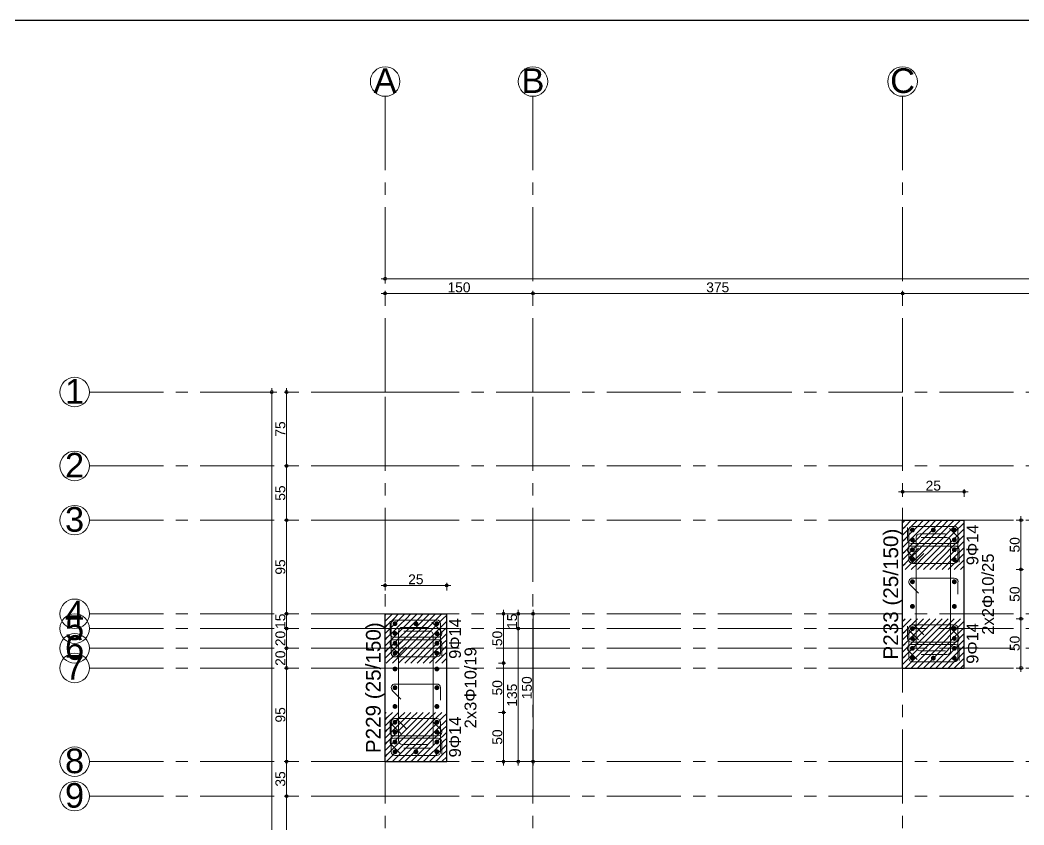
# Model space of a CAD drawing. Header units: millimetres. Extents: x 2232 to 85269, y -3593 to 5869.
# Drawn here: x 28420 to 29438, y 5052 to 5869 of the extents above; entities that cross this region are included whole.
import ezdxf

# ---------------------------------------------------------------- set-up
doc = ezdxf.new("R2010")
doc.units = ezdxf.units.MM
doc.linetypes.add('CENTER2', pattern=[112.5, 75, -12.5, 12.5, -12.5])
doc.linetypes.add('DASHDOT2', pattern=[12.7, 6.35, -3.175, 0, -3.175])
doc.layers.add('aks', color=251, linetype='DASHDOT2', lineweight=35)
for name, color, linetype in [('Donatı Yazısı', 7, 'Continuous'), ('Donatı Çizgisi', 7, 'Continuous'), ('Kolon', 7, 'Continuous'), ('Ölçülendirme', 7, 'Continuous')]:
    doc.layers.add(name, color=color, linetype=linetype)
doc.styles.add('arial_1_18', font='arial.ttf', dxfattribs={"height": 0.2})

# ---------------------------------------------------------------- blocks, each defined once
blk = doc.blocks.new('IDE999Entity6909')
at = {"layer": 'aks', "color": 250, "linetype": 'CENTER2', "lineweight": 5}
for points in [[(18797.5, 2530), (18797.5, 2830)], [(18797.5, 200), (18797.5, 2530)]]:
    blk.add_lwpolyline(points, dxfattribs=at)
at = {"layer": 'aks', "color": 30, "linetype": 'Continuous', "lineweight": 5}
blk.add_circle((18797.5, 2845), 15, dxfattribs=at)
at = {"layer": 'aks', "color": 1, "linetype": 'Continuous', "lineweight": 5, "style": 'arial_1_18'}
blk.add_text('C', height=25, dxfattribs=at).set_placement((18784.9, 2833.4))
blk = doc.blocks.new('IDE999Entity6918')
at = {"layer": 'aks', "color": 250, "linetype": 'CENTER2', "lineweight": 5}
for points in [[(18272.5, 2530), (18272.5, 2830)], [(18272.5, 200), (18272.5, 2530)]]:
    blk.add_lwpolyline(points, dxfattribs=at)
at = {"layer": 'aks', "color": 30, "linetype": 'Continuous', "lineweight": 5}
blk.add_circle((18272.5, 2845), 15, dxfattribs=at)
at = {"layer": 'aks', "color": 1, "linetype": 'Continuous', "lineweight": 5, "style": 'arial_1_18'}
blk.add_text('A', height=25, dxfattribs=at).set_placement((18260.8, 2833.4))
blk = doc.blocks.new('IDE999Entity6919')
at = {"layer": 'aks', "color": 250, "linetype": 'CENTER2', "lineweight": 5}
for points in [[(18422.5, 2530), (18422.5, 2830)], [(18422.5, 200), (18422.5, 2530)]]:
    blk.add_lwpolyline(points, dxfattribs=at)
at = {"layer": 'aks', "color": 30, "linetype": 'Continuous', "lineweight": 5}
blk.add_circle((18422.5, 2845), 15, dxfattribs=at)
at = {"layer": 'aks', "color": 1, "linetype": 'Continuous', "lineweight": 5, "style": 'arial_1_18'}
blk.add_text('B', height=25, dxfattribs=at).set_placement((18410.8, 2833.4))

msp = doc.modelspace()

# ---------------------------------------------------------------- hatches: boundary and pattern name
at = {"layer": 'Donatı Çizgisi', "linetype": 'Continuous', "lineweight": 5}
h = msp.add_hatch(color=5, dxfattribs=at)
edge = h.paths.add_edge_path(flags=0)
edge.add_arc((29325.2, 5351.4), 2.5, 0, 360)
h = msp.add_hatch(color=5, dxfattribs=at)
edge = h.paths.add_edge_path(flags=0)
edge.add_arc((29346.4, 5351.4), 2.5, 0, 360)
h = msp.add_hatch(color=5, dxfattribs=at)
edge = h.paths.add_edge_path(flags=0)
edge.add_arc((29367.7, 5351.4), 2.5, 0, 360)
h = msp.add_hatch(color=5, dxfattribs=at)
edge = h.paths.add_edge_path(flags=0)
edge.add_arc((29325.2, 5341.4), 2.5, 0, 360)
h = msp.add_hatch(color=5, dxfattribs=at)
edge = h.paths.add_edge_path(flags=0)
edge.add_arc((29367.7, 5341.4), 2.5, 0, 360)
h = msp.add_hatch(color=5, dxfattribs=at)
edge = h.paths.add_edge_path(flags=0)
edge.add_arc((29325.2, 5331.4), 2.5, 0, 360)
h = msp.add_hatch(color=5, dxfattribs=at)
edge = h.paths.add_edge_path(flags=0)
edge.add_arc((29367.7, 5331.4), 2.5, 0, 360)
h = msp.add_hatch(color=5, dxfattribs=at)
edge = h.paths.add_edge_path(flags=0)
edge.add_arc((29325.2, 5321.4), 2.5, 0, 360)
h = msp.add_hatch(color=5, dxfattribs=at)
edge = h.paths.add_edge_path(flags=0)
edge.add_arc((29367.7, 5321.4), 2.5, 0, 360)
h = msp.add_hatch(color=5, dxfattribs=at)
edge = h.paths.add_edge_path(flags=0)
edge.add_arc((29325.2, 5298.9), 2.5, 0, 360)
h = msp.add_hatch(color=5, dxfattribs=at)
edge = h.paths.add_edge_path(flags=0)
edge.add_arc((29367.7, 5298.9), 2.5, 0, 360)
h = msp.add_hatch(color=5, dxfattribs=at)
edge = h.paths.add_edge_path(flags=0)
edge.add_arc((29325.2, 5273.9), 2.5, 0, 360)
h = msp.add_hatch(color=5, dxfattribs=at)
edge = h.paths.add_edge_path(flags=0)
edge.add_arc((29367.7, 5273.9), 2.5, 0, 360)
h = msp.add_hatch(color=5, dxfattribs=at)
edge = h.paths.add_edge_path(flags=0)
edge.add_arc((28800.2, 5256.4), 2.5, 0, 360)
h = msp.add_hatch(color=5, dxfattribs=at)
edge = h.paths.add_edge_path(flags=0)
edge.add_arc((28821.4, 5256.4), 2.5, 0, 360)
h = msp.add_hatch(color=5, dxfattribs=at)
edge = h.paths.add_edge_path(flags=0)
edge.add_arc((28842.7, 5256.4), 2.5, 0, 360)
h = msp.add_hatch(color=5, dxfattribs=at)
edge = h.paths.add_edge_path(flags=0)
edge.add_arc((28800.2, 5246.4), 2.5, 0, 360)
h = msp.add_hatch(color=5, dxfattribs=at)
edge = h.paths.add_edge_path(flags=0)
edge.add_arc((28842.7, 5246.4), 2.5, 0, 360)
h = msp.add_hatch(color=5, dxfattribs=at)
edge = h.paths.add_edge_path(flags=0)
edge.add_arc((29325.2, 5251.4), 2.5, 0, 360)
h = msp.add_hatch(color=5, dxfattribs=at)
edge = h.paths.add_edge_path(flags=0)
edge.add_arc((29367.7, 5251.4), 2.5, 0, 360)
h = msp.add_hatch(color=5, dxfattribs=at)
edge = h.paths.add_edge_path(flags=0)
edge.add_arc((28800.2, 5236.4), 2.5, 0, 360)
h = msp.add_hatch(color=5, dxfattribs=at)
edge = h.paths.add_edge_path(flags=0)
edge.add_arc((28842.7, 5236.4), 2.5, 0, 360)
h = msp.add_hatch(color=5, dxfattribs=at)
edge = h.paths.add_edge_path(flags=0)
edge.add_arc((29325.2, 5241.4), 2.5, 0, 360)
h = msp.add_hatch(color=5, dxfattribs=at)
edge = h.paths.add_edge_path(flags=0)
edge.add_arc((29367.7, 5241.4), 2.5, 0, 360)
h = msp.add_hatch(color=5, dxfattribs=at)
edge = h.paths.add_edge_path(flags=0)
edge.add_arc((28800.2, 5226.4), 2.5, 0, 360)
h = msp.add_hatch(color=5, dxfattribs=at)
edge = h.paths.add_edge_path(flags=0)
edge.add_arc((28842.7, 5226.4), 2.5, 0, 360)
h = msp.add_hatch(color=5, dxfattribs=at)
edge = h.paths.add_edge_path(flags=0)
edge.add_arc((29325.2, 5231.4), 2.5, 0, 360)
h = msp.add_hatch(color=5, dxfattribs=at)
edge = h.paths.add_edge_path(flags=0)
edge.add_arc((29367.7, 5231.4), 2.5, 0, 360)
h = msp.add_hatch(color=5, dxfattribs=at)
edge = h.paths.add_edge_path(flags=0)
edge.add_arc((29325.2, 5221.4), 2.5, 0, 360)
h = msp.add_hatch(color=5, dxfattribs=at)
edge = h.paths.add_edge_path(flags=0)
edge.add_arc((29346.4, 5221.4), 2.5, 0, 360)
h = msp.add_hatch(color=5, dxfattribs=at)
edge = h.paths.add_edge_path(flags=0)
edge.add_arc((29367.7, 5221.4), 2.5, 0, 360)
h = msp.add_hatch(color=5, dxfattribs=at)
edge = h.paths.add_edge_path(flags=0)
edge.add_arc((28800.2, 5210.4), 2.5, 0, 360)
h = msp.add_hatch(color=5, dxfattribs=at)
edge = h.paths.add_edge_path(flags=0)
edge.add_arc((28842.7, 5210.4), 2.5, 0, 360)
h = msp.add_hatch(color=5, dxfattribs=at)
edge = h.paths.add_edge_path(flags=0)
edge.add_arc((28800.2, 5191.4), 2.5, 0, 360)
h = msp.add_hatch(color=5, dxfattribs=at)
edge = h.paths.add_edge_path(flags=0)
edge.add_arc((28842.7, 5191.4), 2.5, 0, 360)
h = msp.add_hatch(color=5, dxfattribs=at)
edge = h.paths.add_edge_path(flags=0)
edge.add_arc((28800.2, 5172.4), 2.5, 0, 360)
h = msp.add_hatch(color=5, dxfattribs=at)
edge = h.paths.add_edge_path(flags=0)
edge.add_arc((28842.7, 5172.4), 2.5, 0, 360)
h = msp.add_hatch(color=5, dxfattribs=at)
edge = h.paths.add_edge_path(flags=0)
edge.add_arc((28800.2, 5156.4), 2.5, 0, 360)
h = msp.add_hatch(color=5, dxfattribs=at)
edge = h.paths.add_edge_path(flags=0)
edge.add_arc((28842.7, 5156.4), 2.5, 0, 360)
h = msp.add_hatch(color=5, dxfattribs=at)
edge = h.paths.add_edge_path(flags=0)
edge.add_arc((28800.2, 5146.4), 2.5, 0, 360)
h = msp.add_hatch(color=5, dxfattribs=at)
edge = h.paths.add_edge_path(flags=0)
edge.add_arc((28842.7, 5146.4), 2.5, 0, 360)
h = msp.add_hatch(color=5, dxfattribs=at)
edge = h.paths.add_edge_path(flags=0)
edge.add_arc((28800.2, 5136.4), 2.5, 0, 360)
h = msp.add_hatch(color=5, dxfattribs=at)
edge = h.paths.add_edge_path(flags=0)
edge.add_arc((28842.7, 5136.4), 2.5, 0, 360)
h = msp.add_hatch(color=5, dxfattribs=at)
edge = h.paths.add_edge_path(flags=0)
edge.add_arc((28800.2, 5126.4), 2.5, 0, 360)
h = msp.add_hatch(color=5, dxfattribs=at)
edge = h.paths.add_edge_path(flags=0)
edge.add_arc((28821.4, 5126.4), 2.5, 0, 360)
h = msp.add_hatch(color=5, dxfattribs=at)
edge = h.paths.add_edge_path(flags=0)
edge.add_arc((28842.7, 5126.4), 2.5, 0, 360)

# ---------------------------------------------------------------- linework, layer by layer
msp.add_line((3332.4, 5868.7), (79990.7, 5868.7))
at = {"layer": 'aks', "color": 250, "linetype": 'CENTER2', "lineweight": 5}
for points in [[(28490.2, 5491.4), (28790.2, 5491.4)], [(28790.2, 5491.4), (32050.2, 5491.4)], [(28490.2, 5416.4), (28790.2, 5416.4)], [(28790.2, 5416.4), (32050.2, 5416.4)], [(28490.2, 5361.4), (28790.2, 5361.4)], [(28790.2, 5361.4), (32050.2, 5361.4)], [(28490.2, 5266.4), (28790.2, 5266.4)], [(28790.2, 5266.4), (32050.2, 5266.4)], [(28490.2, 5251.4), (28790.2, 5251.4)], [(28790.2, 5251.4), (32050.2, 5251.4)], [(28490.2, 5231.4), (28790.2, 5231.4)], [(28790.2, 5231.4), (32050.2, 5231.4)], [(28490.2, 5211.4), (28790.2, 5211.4)], [(28790.2, 5211.4), (32050.2, 5211.4)], [(28490.2, 5116.4), (28790.2, 5116.4)], [(28790.2, 5116.4), (32050.2, 5116.4)], [(28490.2, 5081.4), (28790.2, 5081.4)], [(28790.2, 5081.4), (32050.2, 5081.4)]]:
    msp.add_lwpolyline(points, dxfattribs=at)
at = {"layer": 'aks', "color": 30, "linetype": 'Continuous', "lineweight": 5}
for centre in [(28475.2, 5491.4), (28475.2, 5416.4), (28475.2, 5361.4), (28475.2, 5266.4), (28475.2, 5251.4), (28475.2, 5231.4), (28475.2, 5211.4), (28475.2, 5116.4), (28475.2, 5081.4)]:
    msp.add_circle(centre, 15, dxfattribs=at)
at = {"layer": 'Donatı Çizgisi', "color": 1, "linetype": 'Continuous', "lineweight": 5}
for points in [[(29320.2, 5341.4), (29320.2, 5353.9)], [(29332.7, 5347.6), (29358.7, 5347.6)], [(29362.7, 5352.9), (29371.6, 5344)], [(29368.9, 5337.6), (29323.9, 5337.6)], [(29328.9, 5232.6), (29328.9, 5343.9)], [(29360.2, 5343.9), (29334.2, 5343.9)], [(29363.9, 5228.9), (29363.9, 5340.1)], [(29330.1, 5319.9), (29321.3, 5328.7)], [(29323.9, 5335.1), (29368.9, 5335.1)], [(29372.7, 5331.4), (29372.7, 5318.9)], [(29331.3, 5287.4), (29322.5, 5296.2)], [(29325.2, 5302.6), (29367.7, 5302.6)], [(29371.4, 5298.9), (29371.4, 5286.4)], [(28795.2, 5246.4), (28795.2, 5258.9)], [(28837.7, 5257.9), (28846.6, 5249)], [(28803.9, 5137.6), (28803.9, 5248.9)], [(28807.7, 5252.6), (28833.7, 5252.6)], [(28835.2, 5248.9), (28809.2, 5248.9)], [(29320.2, 5241.4), (29320.2, 5253.9)], [(29362.7, 5252.9), (29371.6, 5244)], [(28843.9, 5242.6), (28798.9, 5242.6)], [(28798.9, 5240.1), (28843.9, 5240.1)], [(28838.9, 5133.9), (28838.9, 5245.1)], [(28847.7, 5236.4), (28847.7, 5223.9)], [(29368.9, 5237.6), (29323.9, 5237.6)], [(29323.9, 5235.1), (29368.9, 5235.1)], [(28805.1, 5224.9), (28796.3, 5233.7)], [(29330.1, 5219.9), (29321.3, 5228.7)], [(29358.7, 5228.9), (29332.7, 5228.9)], [(29334.2, 5225.1), (29360.2, 5225.1)], [(29372.7, 5231.4), (29372.7, 5218.9)], [(28800.2, 5195.1), (28842.7, 5195.1)], [(28806.3, 5179.9), (28797.5, 5188.7)], [(28846.4, 5191.4), (28846.4, 5178.9)], [(28795.2, 5146.4), (28795.2, 5158.9)], [(28837.7, 5157.9), (28846.6, 5149)], [(28805.1, 5124.9), (28796.3, 5133.7)], [(28843.9, 5142.6), (28798.9, 5142.6)], [(28798.9, 5140.1), (28843.9, 5140.1)], [(28833.7, 5133.9), (28807.7, 5133.9)], [(28847.7, 5136.4), (28847.7, 5123.9)], [(28809.2, 5130.1), (28835.2, 5130.1)]]:
    msp.add_lwpolyline(points, dxfattribs=at)
at = {"layer": 'Donatı Çizgisi', "color": 5, "linetype": 'Continuous', "lineweight": 5}
for points in [[(29321.4, 5321.4), (29321.4, 5351.4)], [(29325.2, 5355.1), (29367.7, 5355.1)], [(29371.4, 5351.4), (29371.4, 5321.4)], [(29322.5, 5324), (29331.3, 5332.9)], [(29336.6, 5327.6), (29327.8, 5318.7)], [(29367.7, 5317.6), (29325.2, 5317.6)], [(28796.4, 5226.4), (28796.4, 5256.4)], [(28800.2, 5260.1), (28842.7, 5260.1)], [(28846.4, 5256.4), (28846.4, 5226.4)], [(29321.4, 5251.4), (29321.4, 5221.4)], [(29322.5, 5248.7), (29331.3, 5239.9)], [(29367.7, 5255.1), (29325.2, 5255.1)], [(29336.6, 5245.2), (29327.8, 5254)], [(29371.4, 5221.4), (29371.4, 5251.4)], [(28797.5, 5229), (28806.3, 5237.9)], [(28811.6, 5232.6), (28802.8, 5223.7)], [(28842.7, 5222.6), (28800.2, 5222.6)], [(29325.2, 5217.6), (29367.7, 5217.6)], [(28796.4, 5156.4), (28796.4, 5126.4)], [(28797.5, 5153.7), (28806.3, 5144.9)], [(28842.7, 5160.1), (28800.2, 5160.1)], [(28811.6, 5150.2), (28802.8, 5159)], [(28846.4, 5126.4), (28846.4, 5156.4)], [(28800.2, 5122.6), (28842.7, 5122.6)]]:
    msp.add_lwpolyline(points, dxfattribs=at)
for centre, start, end in [((29325.2, 5351.4), 90, 180), ((29367.7, 5351.4), 0, 90), ((29325.2, 5321.4), 135, 270), ((29325.2, 5321.4), 180, 315), ((29367.7, 5321.4), 270, 0), ((28800.2, 5256.4), 90, 180), ((28842.7, 5256.4), 0, 90), ((29325.2, 5251.4), 45, 180), ((29325.2, 5251.4), 90, 225), ((29367.7, 5251.4), 0, 90), ((28800.2, 5226.4), 135, 270), ((28800.2, 5226.4), 180, 315), ((28842.7, 5226.4), 270, 0), ((29325.2, 5221.4), 180, 270), ((29367.7, 5221.4), 270, 0), ((28800.2, 5156.4), 45, 180), ((28800.2, 5156.4), 90, 225), ((28842.7, 5156.4), 0, 90), ((28800.2, 5126.4), 180, 270), ((28842.7, 5126.4), 270, 0)]:
    msp.add_arc(centre, 3.75, start, end, dxfattribs=at)
at = {"layer": 'Donatı Çizgisi', "color": 1, "linetype": 'Continuous', "lineweight": 5}
for centre, start, end in [((29332.7, 5343.9), 90, 180), ((29323.9, 5341.4), 180, 270), ((29360.2, 5340.1), 0, 90), ((29368.9, 5341.4), 270, 45), ((29323.9, 5331.4), 90, 225), ((29368.9, 5331.4), 0, 90), ((29325.2, 5298.9), 90, 225), ((29367.7, 5298.9), 0, 90), ((28798.9, 5246.4), 180, 270), ((28807.7, 5248.9), 90, 180), ((28835.2, 5245.1), 0, 90), ((28843.9, 5246.4), 270, 45), ((28798.9, 5236.4), 90, 225), ((28843.9, 5236.4), 0, 90), ((29323.9, 5241.4), 180, 270), ((29323.9, 5231.4), 90, 225), ((29368.9, 5241.4), 270, 45), ((29368.9, 5231.4), 0, 90), ((29332.7, 5232.6), 180, 270), ((29360.2, 5228.9), 270, 0), ((28800.2, 5191.4), 90, 225), ((28842.7, 5191.4), 0, 90), ((28798.9, 5146.4), 180, 270), ((28843.9, 5146.4), 270, 45), ((28798.9, 5136.4), 90, 225), ((28807.7, 5137.6), 180, 270), ((28835.2, 5133.9), 270, 0), ((28843.9, 5136.4), 0, 90)]:
    msp.add_arc(centre, 3.75, start, end, dxfattribs=at)
at = {"layer": 'Kolon', "color": 251, "linetype": 'Continuous', "lineweight": -3}
for points in [[(29315.2, 5358.8), (29317.7, 5361.4)], [(29317.7, 5348.9), (29330.2, 5361.4)], [(29317.7, 5355.1), (29323.9, 5361.4)], [(29330.2, 5348.9), (29342.7, 5361.4)], [(29330.2, 5355.1), (29336.4, 5361.4)], [(29342.7, 5348.9), (29355.2, 5361.4)], [(29342.7, 5355.1), (29348.9, 5361.4)], [(29355.2, 5348.9), (29367.7, 5361.4)], [(29355.2, 5355.1), (29361.4, 5361.4)], [(29367.7, 5355.1), (29373.9, 5361.4)], [(29367.7, 5348.9), (29377.7, 5358.8)], [(29315.2, 5352.6), (29317.7, 5355.1)], [(29315.2, 5346.3), (29317.7, 5348.9)], [(29317.7, 5336.4), (29330.2, 5348.9)], [(29317.7, 5342.6), (29323.9, 5348.9)], [(29323.9, 5348.9), (29330.2, 5355.1)], [(29330.2, 5336.4), (29342.7, 5348.9)], [(29330.2, 5342.6), (29336.4, 5348.9)], [(29336.4, 5348.9), (29342.7, 5355.1)], [(29342.7, 5336.4), (29355.2, 5348.9)], [(29342.7, 5342.6), (29348.9, 5348.9)], [(29348.9, 5348.9), (29355.2, 5355.1)], [(29355.2, 5336.4), (29367.7, 5348.9)], [(29355.2, 5342.6), (29361.4, 5348.9)], [(29361.4, 5348.9), (29367.7, 5355.1)], [(29367.7, 5342.6), (29373.9, 5348.9)], [(29373.9, 5348.9), (29377.7, 5352.6)], [(29315.2, 5340.1), (29317.7, 5342.6)], [(29323.9, 5336.4), (29330.2, 5342.6)], [(29336.4, 5336.4), (29342.7, 5342.6)], [(29348.9, 5336.4), (29355.2, 5342.6)], [(29361.4, 5336.4), (29367.7, 5342.6)], [(29367.7, 5336.4), (29377.7, 5346.3)], [(29373.9, 5336.4), (29377.7, 5340.1)], [(29315.2, 5333.8), (29317.7, 5336.4)], [(29315.2, 5327.6), (29317.7, 5330.1)], [(29317.7, 5323.9), (29330.2, 5336.4)], [(29317.7, 5330.1), (29323.9, 5336.4)], [(29323.9, 5323.9), (29330.2, 5330.1)], [(29330.2, 5323.9), (29342.7, 5336.4)], [(29330.2, 5330.1), (29336.4, 5336.4)], [(29336.4, 5323.9), (29342.7, 5330.1)], [(29342.7, 5323.9), (29355.2, 5336.4)], [(29342.7, 5330.1), (29348.9, 5336.4)], [(29348.9, 5323.9), (29355.2, 5330.1)], [(29355.2, 5323.9), (29367.7, 5336.4)], [(29355.2, 5330.1), (29361.4, 5336.4)], [(29361.4, 5323.9), (29367.7, 5330.1)], [(29367.7, 5330.1), (29373.9, 5336.4)], [(29367.7, 5323.9), (29377.7, 5333.8)], [(29373.9, 5323.9), (29377.7, 5327.6)], [(29315.2, 5321.3), (29317.7, 5323.9)], [(29315.2, 5315.1), (29317.7, 5317.6)], [(29317.7, 5311.4), (29330.2, 5323.9)], [(29317.7, 5317.6), (29323.9, 5323.9)], [(29323.9, 5311.4), (29330.2, 5317.6)], [(29330.2, 5311.4), (29342.7, 5323.9)], [(29330.2, 5317.6), (29336.4, 5323.9)], [(29336.4, 5311.4), (29342.7, 5317.6)], [(29342.7, 5311.4), (29355.2, 5323.9)], [(29342.7, 5317.6), (29348.9, 5323.9)], [(29348.9, 5311.4), (29355.2, 5317.6)], [(29355.2, 5311.4), (29367.7, 5323.9)], [(29355.2, 5317.6), (29361.4, 5323.9)], [(29361.4, 5311.4), (29367.7, 5317.6)], [(29367.7, 5317.6), (29373.9, 5323.9)], [(29367.7, 5311.4), (29377.7, 5321.3)], [(29317.7, 5311.4), (29317.7, 5311.4)], [(29323.9, 5311.4), (29323.9, 5311.4)], [(29330.2, 5311.4), (29330.2, 5311.4)], [(29336.4, 5311.4), (29336.4, 5311.4)], [(29342.7, 5311.4), (29342.7, 5311.4)], [(29348.9, 5311.4), (29348.9, 5311.4)], [(29355.2, 5311.4), (29355.2, 5311.4)], [(29361.4, 5311.4), (29361.4, 5311.4)], [(29367.7, 5311.4), (29367.7, 5311.4)], [(29373.9, 5311.4), (29377.7, 5315.1)], [(29373.9, 5311.4), (29373.9, 5311.4)], [(28790.2, 5265.1), (28791.4, 5266.4)], [(28792.7, 5261.4), (28797.7, 5266.4)], [(28798.9, 5261.4), (28803.9, 5266.4)], [(28805.2, 5261.4), (28810.2, 5266.4)], [(28811.4, 5261.4), (28816.4, 5266.4)], [(28817.7, 5261.4), (28822.7, 5266.4)], [(28823.9, 5261.4), (28828.9, 5266.4)], [(28830.2, 5261.4), (28835.2, 5266.4)], [(28836.4, 5261.4), (28841.4, 5266.4)], [(28842.7, 5261.4), (28847.7, 5266.4)], [(28790.2, 5258.8), (28792.7, 5261.4)], [(28792.7, 5248.9), (28805.2, 5261.4)], [(28792.7, 5255.1), (28798.9, 5261.4)], [(28805.2, 5248.9), (28817.7, 5261.4)], [(28805.2, 5255.1), (28811.4, 5261.4)], [(28817.7, 5248.9), (28830.2, 5261.4)], [(28817.7, 5255.1), (28823.9, 5261.4)], [(28830.2, 5248.9), (28842.7, 5261.4)], [(28830.2, 5255.1), (28836.4, 5261.4)], [(28842.7, 5255.1), (28848.9, 5261.4)], [(28842.7, 5248.9), (28852.7, 5258.8)], [(28848.9, 5261.4), (28852.7, 5265.1)], [(29315.2, 5258.8), (29317.7, 5261.4)], [(29317.7, 5248.9), (29330.2, 5261.4)], [(29317.7, 5255.1), (29323.9, 5261.4)], [(29330.2, 5248.9), (29342.7, 5261.4)], [(29330.2, 5255.1), (29336.4, 5261.4)], [(29342.7, 5248.9), (29355.2, 5261.4)], [(29342.7, 5255.1), (29348.9, 5261.4)], [(29355.2, 5248.9), (29367.7, 5261.4)], [(29355.2, 5255.1), (29361.4, 5261.4)], [(29367.7, 5255.1), (29373.9, 5261.4)], [(29367.7, 5248.9), (29377.7, 5258.8)], [(28790.2, 5252.6), (28792.7, 5255.1)], [(28790.2, 5246.3), (28792.7, 5248.9)], [(28792.7, 5236.4), (28805.2, 5248.9)], [(28792.7, 5242.6), (28798.9, 5248.9)], [(28798.9, 5248.9), (28805.2, 5255.1)], [(28805.2, 5236.4), (28817.7, 5248.9)], [(28805.2, 5242.6), (28811.4, 5248.9)], [(28811.4, 5248.9), (28817.7, 5255.1)], [(28817.7, 5236.4), (28830.2, 5248.9)], [(28817.7, 5242.6), (28823.9, 5248.9)], [(28823.9, 5248.9), (28830.2, 5255.1)], [(28830.2, 5236.4), (28842.7, 5248.9)], [(28830.2, 5242.6), (28836.4, 5248.9)], [(28836.4, 5248.9), (28842.7, 5255.1)], [(28842.7, 5242.6), (28848.9, 5248.9)], [(28842.7, 5236.4), (28852.7, 5246.3)], [(28848.9, 5248.9), (28852.7, 5252.6)], [(29315.2, 5252.6), (29317.7, 5255.1)], [(29315.2, 5246.3), (29317.7, 5248.9)], [(29317.7, 5236.4), (29330.2, 5248.9)], [(29317.7, 5242.6), (29323.9, 5248.9)], [(29323.9, 5248.9), (29330.2, 5255.1)], [(29330.2, 5236.4), (29342.7, 5248.9)], [(29330.2, 5242.6), (29336.4, 5248.9)], [(29336.4, 5248.9), (29342.7, 5255.1)], [(29342.7, 5236.4), (29355.2, 5248.9)], [(29342.7, 5242.6), (29348.9, 5248.9)], [(29348.9, 5248.9), (29355.2, 5255.1)], [(29355.2, 5236.4), (29367.7, 5248.9)], [(29355.2, 5242.6), (29361.4, 5248.9)], [(29361.4, 5248.9), (29367.7, 5255.1)], [(29367.7, 5242.6), (29373.9, 5248.9)], [(29367.7, 5236.4), (29377.7, 5246.3)], [(29373.9, 5248.9), (29377.7, 5252.6)], [(28790.2, 5240.1), (28792.7, 5242.6)], [(28790.2, 5233.8), (28792.7, 5236.4)], [(28792.7, 5223.9), (28805.2, 5236.4)], [(28792.7, 5230.1), (28798.9, 5236.4)], [(28798.9, 5236.4), (28805.2, 5242.6)], [(28805.2, 5223.9), (28817.7, 5236.4)], [(28805.2, 5230.1), (28811.4, 5236.4)], [(28811.4, 5236.4), (28817.7, 5242.6)], [(28817.7, 5223.9), (28830.2, 5236.4)], [(28817.7, 5230.1), (28823.9, 5236.4)], [(28823.9, 5236.4), (28830.2, 5242.6)], [(28830.2, 5223.9), (28842.7, 5236.4)], [(28830.2, 5230.1), (28836.4, 5236.4)], [(28836.4, 5236.4), (28842.7, 5242.6)], [(28842.7, 5230.1), (28848.9, 5236.4)], [(28848.9, 5236.4), (28852.7, 5240.1)], [(29315.2, 5240.1), (29317.7, 5242.6)], [(29315.2, 5233.8), (29317.7, 5236.4)], [(29317.7, 5223.9), (29330.2, 5236.4)], [(29317.7, 5230.1), (29323.9, 5236.4)], [(29323.9, 5236.4), (29330.2, 5242.6)], [(29330.2, 5223.9), (29342.7, 5236.4)], [(29330.2, 5230.1), (29336.4, 5236.4)], [(29336.4, 5236.4), (29342.7, 5242.6)], [(29342.7, 5223.9), (29355.2, 5236.4)], [(29342.7, 5230.1), (29348.9, 5236.4)], [(29348.9, 5236.4), (29355.2, 5242.6)], [(29355.2, 5223.9), (29367.7, 5236.4)], [(29355.2, 5230.1), (29361.4, 5236.4)], [(29361.4, 5236.4), (29367.7, 5242.6)], [(29367.7, 5230.1), (29373.9, 5236.4)], [(29373.9, 5236.4), (29377.7, 5240.1)], [(28790.2, 5227.6), (28792.7, 5230.1)], [(28798.9, 5223.9), (28805.2, 5230.1)], [(28811.4, 5223.9), (28817.7, 5230.1)], [(28823.9, 5223.9), (28830.2, 5230.1)], [(28836.4, 5223.9), (28842.7, 5230.1)], [(28842.7, 5223.9), (28852.7, 5233.8)], [(28848.9, 5223.9), (28852.7, 5227.6)], [(29315.2, 5227.6), (29317.7, 5230.1)], [(29323.9, 5223.9), (29330.2, 5230.1)], [(29336.4, 5223.9), (29342.7, 5230.1)], [(29348.9, 5223.9), (29355.2, 5230.1)], [(29361.4, 5223.9), (29367.7, 5230.1)], [(29367.7, 5223.9), (29377.7, 5233.8)], [(29373.9, 5223.9), (29377.7, 5227.6)], [(28790.2, 5221.3), (28792.7, 5223.9)], [(28791.4, 5216.4), (28792.7, 5217.6)], [(28792.7, 5217.6), (28798.9, 5223.9)], [(28797.7, 5216.4), (28805.2, 5223.9)], [(28803.9, 5216.4), (28805.2, 5217.6)], [(28805.2, 5217.6), (28811.4, 5223.9)], [(28810.2, 5216.4), (28817.7, 5223.9)], [(28816.4, 5216.4), (28817.7, 5217.6)], [(28817.7, 5217.6), (28823.9, 5223.9)], [(28822.7, 5216.4), (28830.2, 5223.9)], [(28828.9, 5216.4), (28830.2, 5217.6)], [(28830.2, 5217.6), (28836.4, 5223.9)], [(28835.2, 5216.4), (28842.7, 5223.9)], [(28841.4, 5216.4), (28842.7, 5217.6)], [(28842.7, 5217.6), (28848.9, 5223.9)], [(28847.7, 5216.4), (28852.7, 5221.3)], [(29315.2, 5221.3), (29317.7, 5223.9)], [(29315.2, 5215.1), (29317.7, 5217.6)], [(29317.7, 5211.4), (29330.2, 5223.9)], [(29317.7, 5217.6), (29323.9, 5223.9)], [(29323.9, 5211.4), (29330.2, 5217.6)], [(29330.2, 5211.4), (29342.7, 5223.9)], [(29330.2, 5217.6), (29336.4, 5223.9)], [(29336.4, 5211.4), (29342.7, 5217.6)], [(29342.7, 5211.4), (29355.2, 5223.9)], [(29342.7, 5217.6), (29348.9, 5223.9)], [(29348.9, 5211.4), (29355.2, 5217.6)], [(29355.2, 5211.4), (29367.7, 5223.9)], [(29355.2, 5217.6), (29361.4, 5223.9)], [(29361.4, 5211.4), (29367.7, 5217.6)], [(29367.7, 5217.6), (29373.9, 5223.9)], [(29367.7, 5211.4), (29377.7, 5221.3)], [(29373.9, 5211.4), (29377.7, 5215.1)], [(29317.7, 5211.4), (29317.7, 5211.4)], [(29323.9, 5211.4), (29323.9, 5211.4)], [(29330.2, 5211.4), (29330.2, 5211.4)], [(29336.4, 5211.4), (29336.4, 5211.4)], [(29342.7, 5211.4), (29342.7, 5211.4)], [(29348.9, 5211.4), (29348.9, 5211.4)], [(29355.2, 5211.4), (29355.2, 5211.4)], [(29361.4, 5211.4), (29361.4, 5211.4)], [(29367.7, 5211.4), (29367.7, 5211.4)], [(29373.9, 5211.4), (29373.9, 5211.4)], [(28790.2, 5165.1), (28791.4, 5166.4)], [(28792.7, 5161.4), (28797.7, 5166.4)], [(28798.9, 5161.4), (28803.9, 5166.4)], [(28805.2, 5161.4), (28810.2, 5166.4)], [(28811.4, 5161.4), (28816.4, 5166.4)], [(28817.7, 5161.4), (28822.7, 5166.4)], [(28823.9, 5161.4), (28828.9, 5166.4)], [(28830.2, 5161.4), (28835.2, 5166.4)], [(28836.4, 5161.4), (28841.4, 5166.4)], [(28842.7, 5161.4), (28847.7, 5166.4)], [(28848.9, 5161.4), (28852.7, 5165.1)], [(28790.2, 5158.8), (28792.7, 5161.4)], [(28790.2, 5152.6), (28792.7, 5155.1)], [(28792.7, 5148.9), (28805.2, 5161.4)], [(28792.7, 5155.1), (28798.9, 5161.4)], [(28798.9, 5148.9), (28805.2, 5155.1)], [(28805.2, 5148.9), (28817.7, 5161.4)], [(28805.2, 5155.1), (28811.4, 5161.4)], [(28811.4, 5148.9), (28817.7, 5155.1)], [(28817.7, 5148.9), (28830.2, 5161.4)], [(28817.7, 5155.1), (28823.9, 5161.4)], [(28823.9, 5148.9), (28830.2, 5155.1)], [(28830.2, 5148.9), (28842.7, 5161.4)], [(28830.2, 5155.1), (28836.4, 5161.4)], [(28836.4, 5148.9), (28842.7, 5155.1)], [(28842.7, 5155.1), (28848.9, 5161.4)], [(28842.7, 5148.9), (28852.7, 5158.8)], [(28790.2, 5146.3), (28792.7, 5148.9)], [(28792.7, 5136.4), (28805.2, 5148.9)], [(28792.7, 5142.6), (28798.9, 5148.9)], [(28805.2, 5136.4), (28817.7, 5148.9)], [(28805.2, 5142.6), (28811.4, 5148.9)], [(28817.7, 5136.4), (28830.2, 5148.9)], [(28817.7, 5142.6), (28823.9, 5148.9)], [(28830.2, 5136.4), (28842.7, 5148.9)], [(28830.2, 5142.6), (28836.4, 5148.9)], [(28842.7, 5142.6), (28848.9, 5148.9)], [(28842.7, 5136.4), (28852.7, 5146.3)], [(28848.9, 5148.9), (28852.7, 5152.6)], [(28790.2, 5140.1), (28792.7, 5142.6)], [(28790.2, 5133.8), (28792.7, 5136.4)], [(28792.7, 5123.9), (28805.2, 5136.4)], [(28792.7, 5130.1), (28798.9, 5136.4)], [(28798.9, 5136.4), (28805.2, 5142.6)], [(28805.2, 5123.9), (28817.7, 5136.4)], [(28805.2, 5130.1), (28811.4, 5136.4)], [(28811.4, 5136.4), (28817.7, 5142.6)], [(28817.7, 5123.9), (28830.2, 5136.4)], [(28817.7, 5130.1), (28823.9, 5136.4)], [(28823.9, 5136.4), (28830.2, 5142.6)], [(28830.2, 5123.9), (28842.7, 5136.4)], [(28830.2, 5130.1), (28836.4, 5136.4)], [(28836.4, 5136.4), (28842.7, 5142.6)], [(28842.7, 5130.1), (28848.9, 5136.4)], [(28842.7, 5123.9), (28852.7, 5133.8)], [(28848.9, 5136.4), (28852.7, 5140.1)], [(28790.2, 5127.6), (28792.7, 5130.1)], [(28790.2, 5121.3), (28792.7, 5123.9)], [(28792.7, 5117.6), (28798.9, 5123.9)], [(28797.7, 5116.4), (28805.2, 5123.9)], [(28798.9, 5123.9), (28805.2, 5130.1)], [(28805.2, 5117.6), (28811.4, 5123.9)], [(28810.2, 5116.4), (28817.7, 5123.9)], [(28811.4, 5123.9), (28817.7, 5130.1)], [(28817.7, 5117.6), (28823.9, 5123.9)], [(28822.7, 5116.4), (28830.2, 5123.9)], [(28823.9, 5123.9), (28830.2, 5130.1)], [(28830.2, 5117.6), (28836.4, 5123.9)], [(28835.2, 5116.4), (28842.7, 5123.9)], [(28836.4, 5123.9), (28842.7, 5130.1)], [(28842.7, 5117.6), (28848.9, 5123.9)], [(28848.9, 5123.9), (28852.7, 5127.6)], [(28791.4, 5116.4), (28792.7, 5117.6)], [(28803.9, 5116.4), (28805.2, 5117.6)], [(28816.4, 5116.4), (28817.7, 5117.6)], [(28828.9, 5116.4), (28830.2, 5117.6)], [(28841.4, 5116.4), (28842.7, 5117.6)], [(28847.7, 5116.4), (28852.7, 5121.3)]]:
    msp.add_lwpolyline(points, dxfattribs=at)
at = {"layer": 'Kolon', "color": 33, "linetype": 'Continuous', "lineweight": -3}
for points in [[(29315.2, 5211.4), (29315.2, 5361.4)], [(29315.2, 5361.4), (29377.7, 5361.4)], [(29377.7, 5211.4), (29377.7, 5361.4)], [(28790.2, 5116.4), (28790.2, 5266.4)], [(28790.2, 5266.4), (28852.7, 5266.4)], [(28852.7, 5116.4), (28852.7, 5266.4)], [(29315.2, 5211.4), (29377.7, 5211.4)], [(28790.2, 5116.4), (28852.7, 5116.4)]]:
    msp.add_lwpolyline(points, dxfattribs=at)
at = {"layer": 'Ölçülendirme', "color": 5, "linetype": 'Continuous', "lineweight": 5}
for points in [[(28786.2, 5606.4), (32054.2, 5606.4)], [(28790.2, 5601.4), (28790.2, 5608.9)], [(28790.2, 5586.4), (28790.2, 5593.9)], [(28940.2, 5586.4), (28940.2, 5593.9)], [(29315.2, 5586.4), (29315.2, 5593.9)], [(28786.2, 5591.4), (32054.2, 5591.4)], [(28680.2, 5491.4), (28672.7, 5491.4)], [(28675.2, 3157.4), (28675.2, 5495.4)], [(28695.2, 5491.4), (28687.7, 5491.4)], [(28690.2, 3157.4), (28690.2, 5495.4)], [(28695.2, 5416.4), (28687.7, 5416.4)], [(29381.7, 5390.2), (29311.2, 5390.2)], [(29315.2, 5385.2), (29315.2, 5392.7)], [(29377.7, 5385.2), (29377.7, 5392.7)], [(28695.2, 5361.4), (28687.7, 5361.4)], [(29430.3, 5361.4), (29437.8, 5361.4)], [(29435.3, 5207.4), (29435.3, 5365.4)], [(29430.3, 5311.4), (29437.8, 5311.4)], [(28790.2, 5290.2), (28790.2, 5297.7)], [(28852.7, 5290.2), (28852.7, 5297.7)], [(28856.7, 5295.2), (28786.2, 5295.2)], [(28695.2, 5266.4), (28687.7, 5266.4)], [(28905.3, 5266.4), (28912.8, 5266.4)], [(28910.3, 5112.4), (28910.3, 5270.4)], [(28920.3, 5266.4), (28927.8, 5266.4)], [(28925.3, 5112.4), (28925.3, 5270.4)], [(28935.3, 5266.4), (28942.8, 5266.4)], [(28940.3, 5112.4), (28940.3, 5270.4)], [(29430.3, 5261.4), (29437.8, 5261.4)], [(28695.2, 5251.4), (28687.7, 5251.4)], [(28920.3, 5251.4), (28927.8, 5251.4)], [(28695.2, 5231.4), (28687.7, 5231.4)], [(28905.3, 5216.4), (28912.8, 5216.4)], [(28695.2, 5211.4), (28687.7, 5211.4)], [(29430.3, 5211.4), (29437.8, 5211.4)], [(28905.3, 5166.4), (28912.8, 5166.4)], [(28695.2, 5116.4), (28687.7, 5116.4)], [(28905.3, 5116.4), (28912.8, 5116.4)], [(28920.3, 5116.4), (28927.8, 5116.4)], [(28935.3, 5116.4), (28942.8, 5116.4)], [(28695.2, 5081.4), (28687.7, 5081.4)]]:
    msp.add_lwpolyline(points, dxfattribs=at)
for centre in [(28790.2, 5606.4), (28790.2, 5591.4), (28940.2, 5591.4), (29315.2, 5591.4), (28675.2, 5491.4), (28690.2, 5491.4), (28690.2, 5416.4), (29315.2, 5390.2), (29377.7, 5390.2), (28690.2, 5361.4), (29435.3, 5361.4), (29435.3, 5311.4), (28790.2, 5295.2), (28852.7, 5295.2), (28690.2, 5266.4), (28910.3, 5266.4), (28925.3, 5266.4), (28940.3, 5266.4), (29435.3, 5261.4), (28690.2, 5251.4), (28925.3, 5251.4), (28690.2, 5231.4), (28910.3, 5216.4), (28690.2, 5211.4), (29435.3, 5211.4), (28910.3, 5166.4), (28690.2, 5116.4), (28910.3, 5116.4), (28925.3, 5116.4), (28940.3, 5116.4), (28690.2, 5081.4)]:
    msp.add_circle(centre, 1.5, dxfattribs=at)

# ---------------------------------------------------------------- block references
at = {"layer": 'aks'}
for name in ['IDE999Entity6918', 'IDE999Entity6919', 'IDE999Entity6909']:
    msp.add_blockref(name, (10517.7, 2961.4), dxfattribs=at)

# ---------------------------------------------------------------- texts
at = {"layer": 'aks', "color": 1, "linetype": 'Continuous', "lineweight": 5, "style": 'arial_1_18'}
for s, p in [('1', (28465.4, 5479.7)), ('2', (28465.4, 5404.7)), ('3', (28465.4, 5349.7)), ('4', (28465.4, 5254.7)), ('5', (28465.4, 5239.7)), ('6', (28465.4, 5219.7)), ('7', (28465.4, 5199.7)), ('8', (28465.4, 5104.7)), ('9', (28465.4, 5069.7))]:
    msp.add_text(s, height=25, dxfattribs=at).set_placement(p)
at = {"layer": 'Donatı Yazısı', "color": 1, "linetype": 'Continuous', "lineweight": 5, "style": 'arial_1_18'}
for s, p in [('9Φ14', (29392.1, 5315.7)), ('2x2Φ10/25', (29407.8, 5245.2)), ('9Φ14', (28867.1, 5220.7)), ('9Φ14', (29392.1, 5215.7)), ('2x3Φ10/19', (28882.8, 5150.2)), ('9Φ14', (28867.1, 5120.7))]:
    msp.add_text(s, height=12, rotation=90, dxfattribs=at).set_placement(p)
at = {"layer": 'Kolon', "color": 1, "linetype": 'Continuous', "lineweight": 5, "style": 'arial_1_18'}
for s, p in [('P233 (25/150)', (29310.7, 5220)), ('P229 (25/150)', (28785.7, 5125))]:
    msp.add_text(s, height=15, rotation=90, dxfattribs=at).set_placement(p)
at = {"layer": 'Ölçülendirme', "color": 5, "linetype": 'Continuous', "lineweight": 5, "style": 'arial_1_18'}
for s, p in [('150', (28853.5, 5592.6)), ('375', (29116, 5592.6)), ('25', (29338.6, 5391.4)), ('25', (28813.6, 5296.4))]:
    msp.add_text(s, height=10, dxfattribs=at).set_placement(p)
for s, p in [('75', (28688.9, 5446.1)), ('55', (28688.9, 5381.1)), ('50', (29434, 5328.6)), ('95', (28688.9, 5306.1)), ('50', (29434, 5278.6)), ('15', (28688.9, 5251.1)), ('15', (28924, 5251.1)), ('20', (28688.9, 5233.6)), ('50', (28909, 5233.6)), ('50', (29434, 5228.6)), ('20', (28688.9, 5213.6)), ('50', (28909, 5183.6)), ('135', (28924, 5172.2)), ('150', (28939, 5179.7)), ('95', (28688.9, 5156.1)), ('50', (28909, 5133.6)), ('35', (28688.9, 5091.1))]:
    msp.add_text(s, height=10, rotation=90, dxfattribs=at).set_placement(p)

doc.saveas('drawing.dxf')
